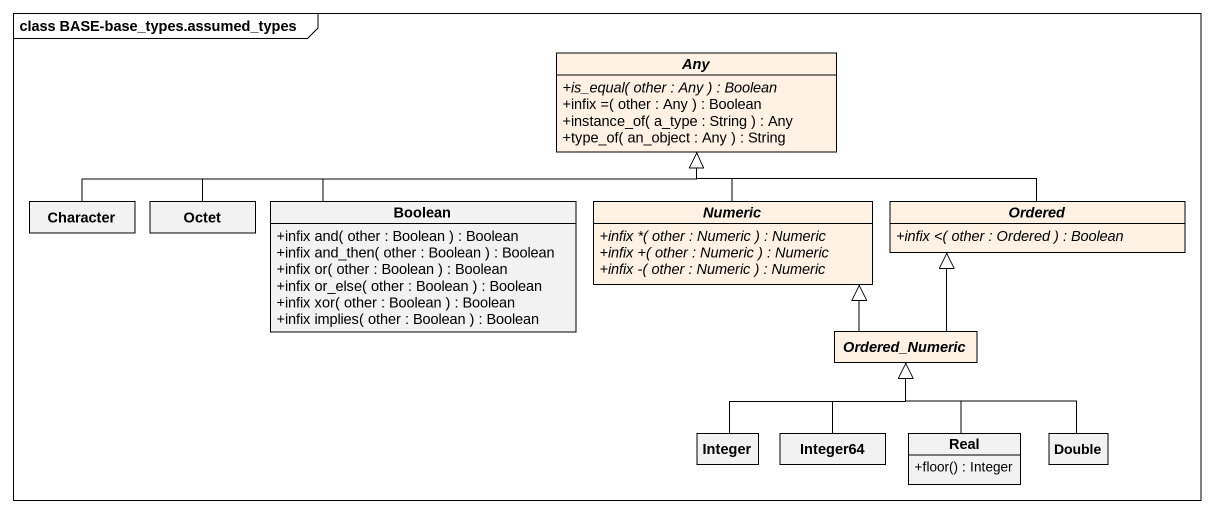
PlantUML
@startuml
mainframe class BASE-base_types.assumed_types
hide circle
hide empty members
skinparam classAttributeIconSize 0
abstract class Any #FFF2E5 {
  {abstract} +is_equal( other : Any ) : Boolean
  +infix =( other : Any ) : Boolean
  +instance_of( a_type : String ) : Any
  +type_of( an_object : Any ) : String
}
class Character
class Octet
class Boolean {
  +infix and( other : Boolean ) : Boolean
  +infix and_then( other : Boolean ) : Boolean
  +infix or( other : Boolean ) : Boolean
  +infix or_else( other : Boolean ) : Boolean
  +infix xor( other : Boolean ) : Boolean
  +infix implies( other : Boolean ) : Boolean
}
abstract class Numeric #FFF2E5 {
  {abstract} +infix *( other : Numeric ) : Numeric
  {abstract} +infix +( other : Numeric ) : Numeric
  {abstract} +infix -( other : Numeric ) : Numeric
}
abstract class Ordered #FFF2E5 {
  {abstract} +infix <( other : Ordered ) : Boolean
}
abstract class Ordered_Numeric #FFF2E5
class Integer
class Integer64
class Real {
  +floor() : Integer
}
class Double
Character -right-|> Any
Octet -right-|> Any
Boolean -up-|> Any
Numeric -up-|> Any
Ordered -left-|> Any
Ordered_Numeric -up-|> Numeric
Ordered_Numeric -up-|> Ordered
Integer -right-|> Ordered_Numeric
Integer64 -up-|> Ordered_Numeric
Real -up-|> Ordered_Numeric
Double -left-|> Ordered_Numeric
@enduml
